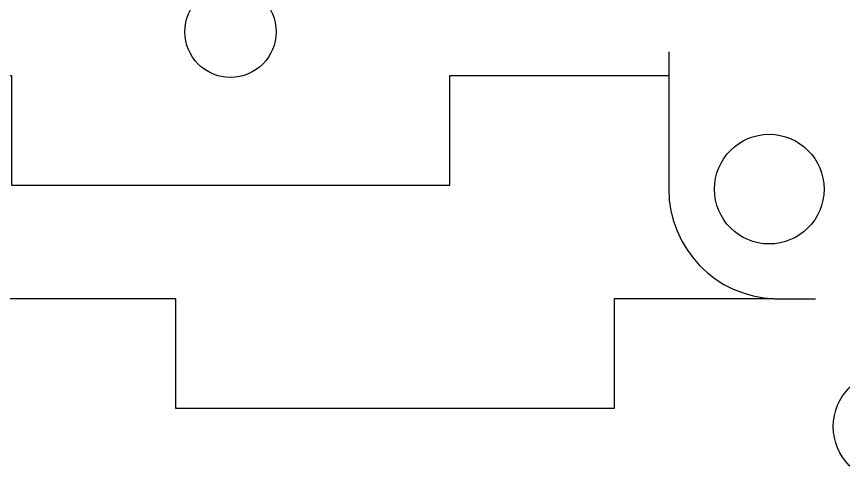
# Model space of a CAD drawing. Header units: millimetres. Extents: x 0 to 300, y 0 to 160.
# Drawn here: x 183.14 to 205.78, y 82.99 to 95.71 of the extents above; entities that cross this region are included whole.
import ezdxf

# ---------------------------------------------------------------- set-up
doc = ezdxf.new("R2010")
doc.units = ezdxf.units.MM
doc.header["$MEASUREMENT"] = 0
doc.layers.add('Layer 1', color=1, linetype='Continuous', true_color=0xff0000)

msp = doc.modelspace()

# ---------------------------------------------------------------- linework, layer by layer
at = {"layer": 'Layer 1'}
for points in [[(200.997, 94.745), (200.997, 90.985, 0.404473), (203.898, 87.986), (205.012, 87.986)], [(203.887, 87.986), (199.5, 87.986), (199.5, 84.987), (187.5, 84.987), (187.5, 87.986), (179.843, 87.986, 0.398956), (177, 84.991)]]:
    msp.add_lwpolyline(points, format="xyb", dxfattribs=at)
msp.add_lwpolyline([(176.998, 94.091), (182.998, 94.091), (182.998, 91.091), (194.998, 91.091), (194.998, 94.091), (200.997, 94.091)], dxfattribs=at)
for centre, radius in [((188.997, 95.291), 1.25), ((203.748, 90.985), 1.5), ((207, 84.487), 1.5)]:
    msp.add_circle(centre, radius, dxfattribs=at)

doc.saveas('drawing.dxf')
